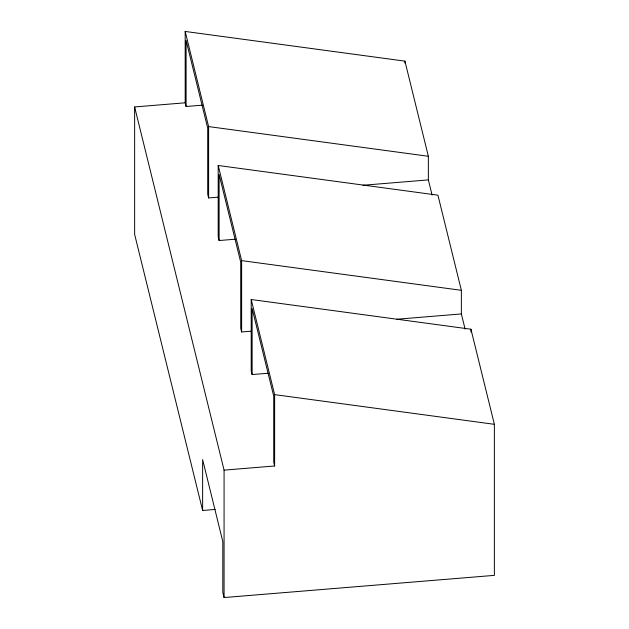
<?xml version="1.0" encoding="UTF-8"?>
<svg xmlns="http://www.w3.org/2000/svg" width="629" height="629" viewBox="0 0 629 629"><rect width="100%" height="100%" fill="white"/><g stroke="black" fill="none" stroke-linecap="round" stroke-linejoin="round"><path stroke-width="0.94" d="M215.204 509.443L202.632 510.473L134.63 234.373L134.63 106.954L185.185 102.802L186.098 106.498L202.153 105.185M186.098 106.498L186.098 40.405L207.704 128.143L207.704 194.235L208.616 197.938L218.381 197.136M362.925 185.264L428.357 179.894L432.092 195.076M465.106 329.116L461.364 313.934L461.364 290.315L437.933 195.179L218.2 165.49L218.2 236.842L219.112 240.537L235.167 239.217M219.112 240.537L219.112 174.445L240.718 262.183L240.718 328.275L241.63 331.97L251.396 331.168M396.907 319.225L461.364 313.934M202.632 510.473L202.632 459.65L222.808 541.569L222.808 592.392L224.073 597.55L494.37 575.362L494.37 424.316L470.948 329.219L251.207 299.522L251.207 370.874L252.119 374.554L268.174 373.241M134.63 106.954L224.073 470.13L274.629 465.979L274.629 394.627L251.207 299.522M185.185 102.802L185.185 31.45L404.927 61.139L428.357 156.275L428.357 179.894M185.185 31.45L208.616 126.586L428.357 156.275M218.2 165.49L241.63 260.618L461.364 290.315M274.629 394.627L494.37 424.316M274.629 465.979L273.725 462.299L273.725 396.199L252.119 308.462L252.119 374.554M470.948 329.219L470.948 332.049M404.927 61.139L404.927 63.104M241.63 260.618L241.63 331.97M224.073 470.13L224.073 597.55M208.616 126.586L208.616 197.938"/></g></svg>
